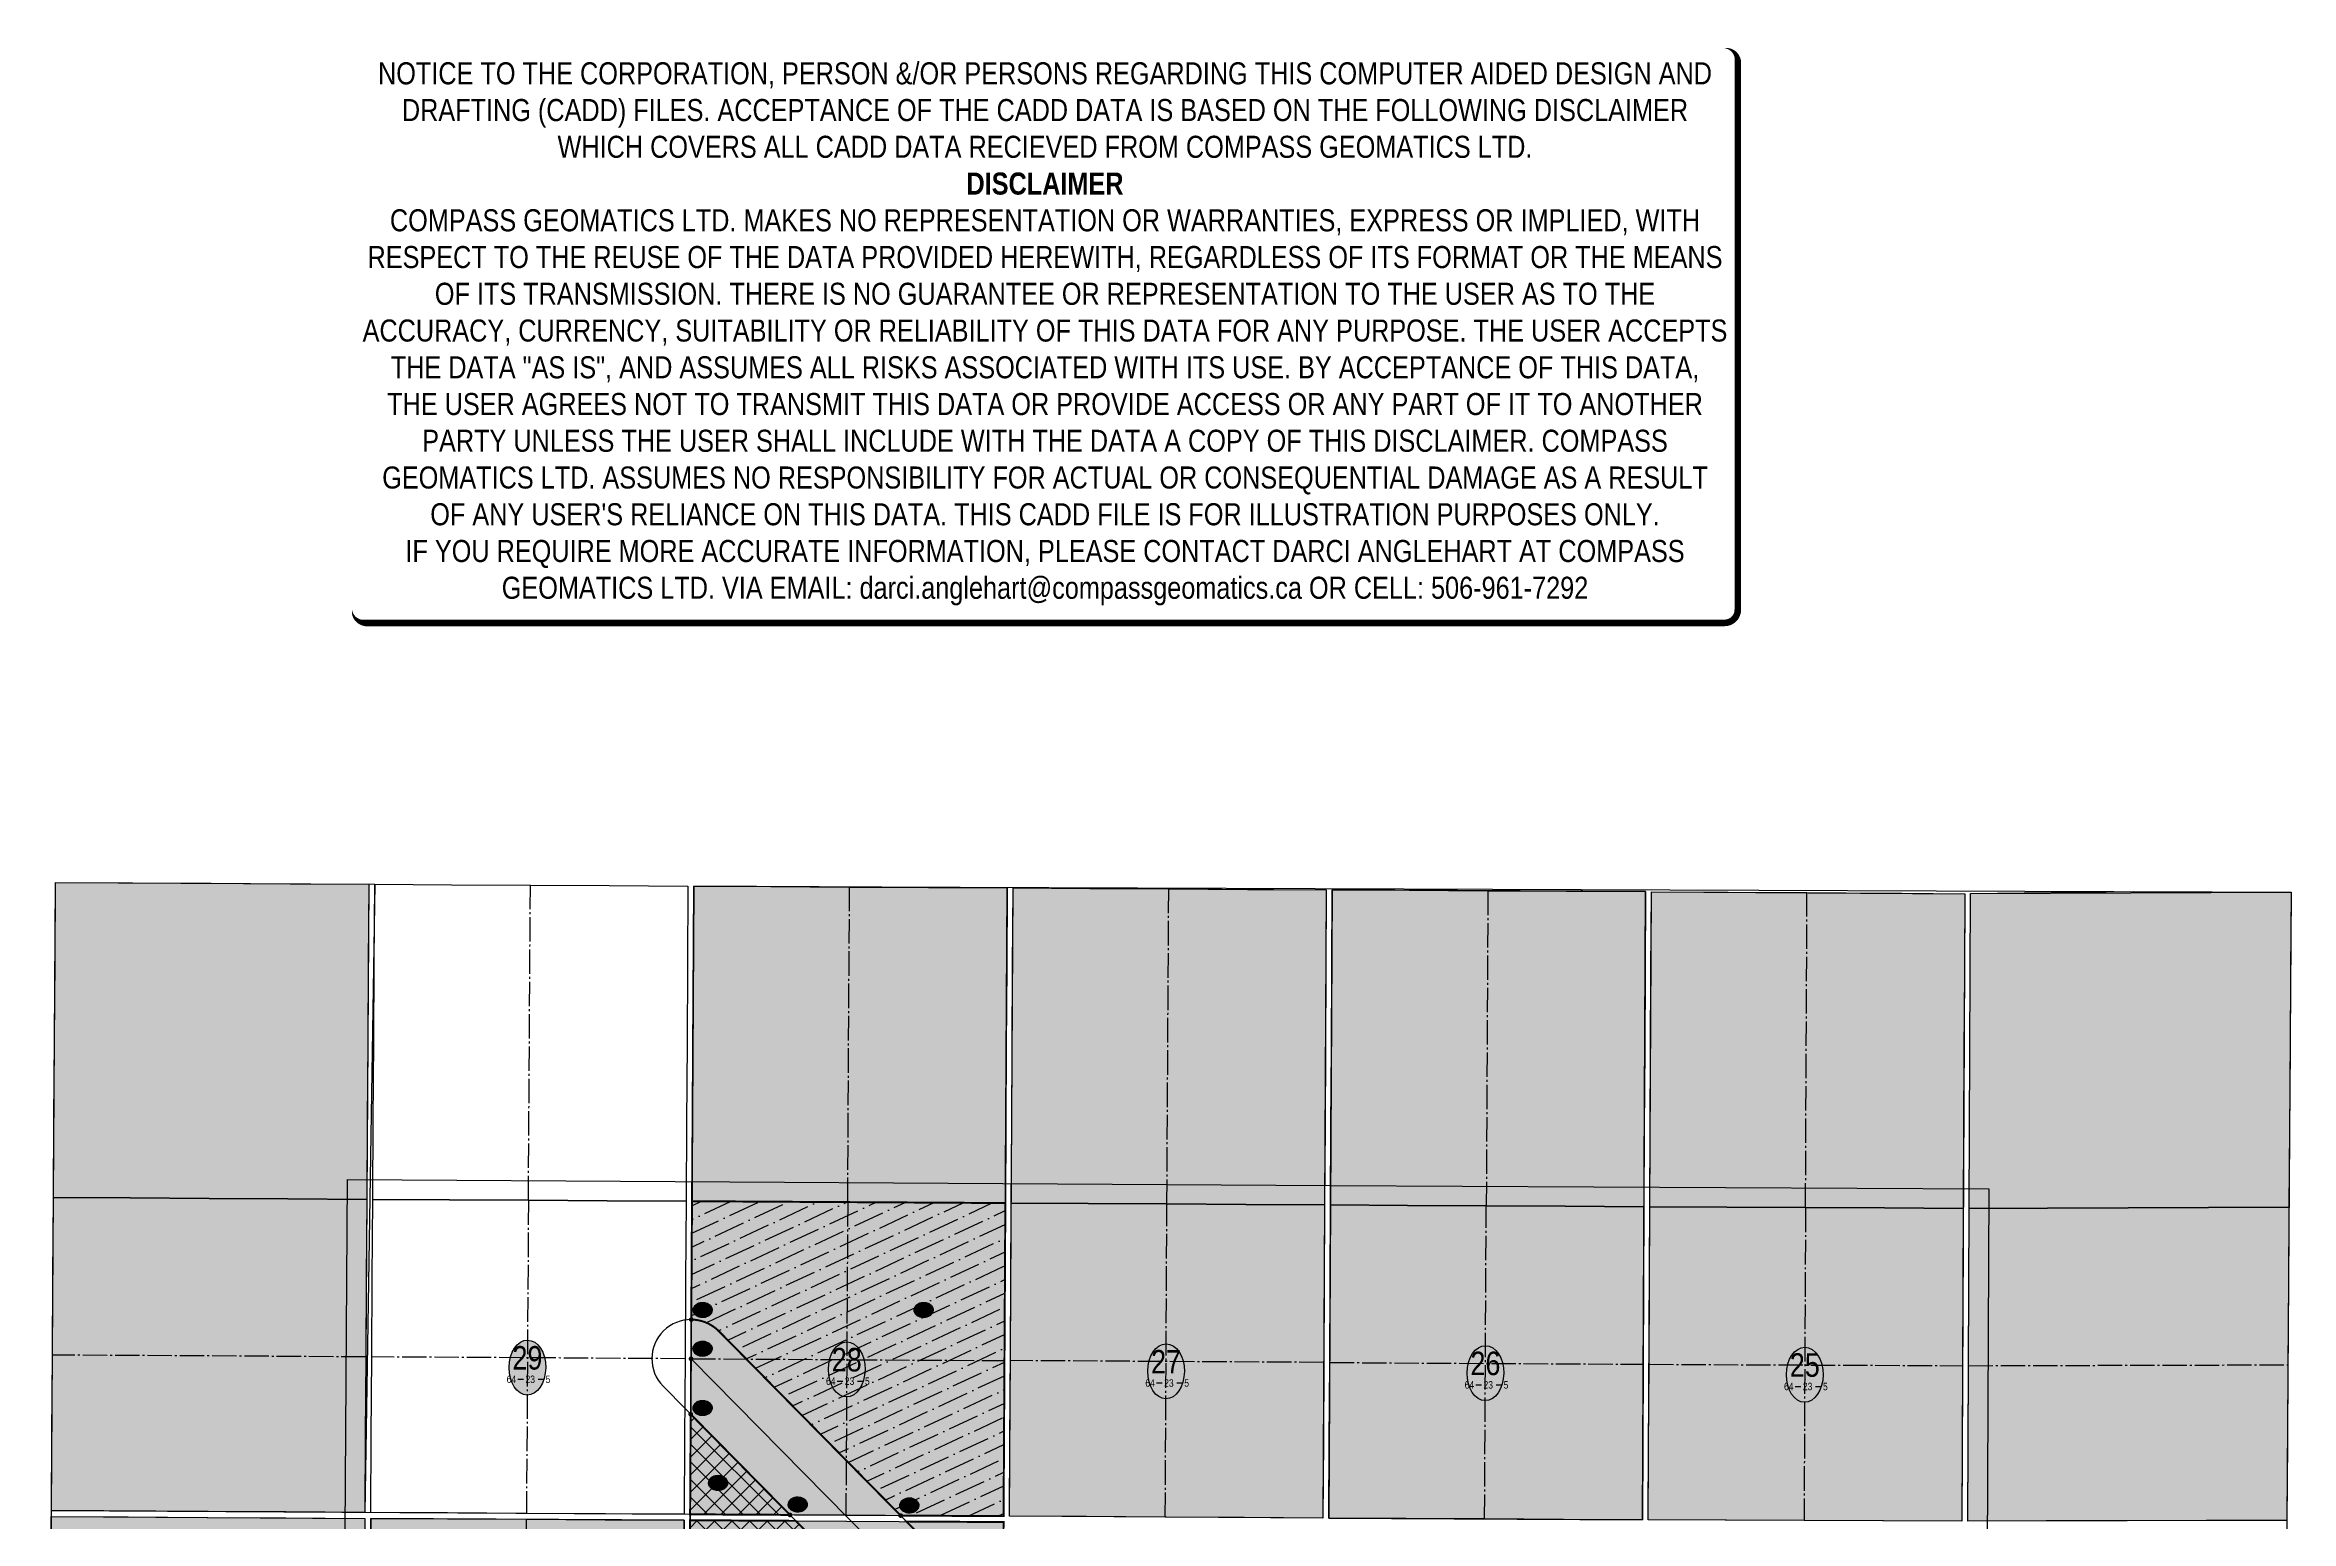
# Model space of a CAD drawing. Extents: x 468933 to 480409, y 6039398 to 6053401.
# Drawn here: x 468944 to 480409, y 6045867 to 6053401 of the extents above; entities that cross this region are included whole.
import ezdxf
from ezdxf.enums import TextEntityAlignment as Align

# ---------------------------------------------------------------- set-up
doc = ezdxf.new("R2010")
doc.units = 0
doc.header["$LTSCALE"] = 5
doc.linetypes.add('foc-QUARTERLINE', pattern=[33, 25, -3, 2, -3])
doc.layers.get('Defpoints').update_dxf_attribs({"color": 9})
for name, color, linetype in [('10', 1, 'Continuous'), ('9', 3, 'Continuous'), ('AS-UNDERLAY-H', 141, 'Continuous'), ('CG-NOTES', 7, 'Continuous'), ('H-CP', 51, 'Continuous'), ('H-MOCL', 111, 'Continuous'), ('L-QSEC', 8, 'foc-QUARTERLINE'), ('L-SEC', 7, 'Continuous'), ('L-SECLBL', 7, 'Continuous'), ('P-PROPOSED', 10, 'Continuous'), ('P-TEMP-HUSKY-NO CUT-H', 104, 'Continuous')]:
    doc.layers.add(name, color=color, linetype=linetype)
doc.layers.add('D56-EXISTING DISPOSITION', color=7, linetype='Continuous', true_color=0xa347ff)
doc.layers.add('DISCLAIMER', color=7, linetype='Continuous', plot=False)
doc.styles.add('80', font='ARIALN.TTF', dxfattribs={"height": 10})
doc.styles.add('80L', font='ARIALN.TTF', dxfattribs={"height": 10})
doc.styles.add('BOLD', font='ARIALNB.TTF')
doc.styles.add('SIMPLEX', font='ARIALN.TTF')

# ---------------------------------------------------------------- blocks, each defined once
blk = doc.blocks.new('L-SECLBL')
at = {"layer": '9', "color": 7}
for p, q in [((-5.1, -27.8), (-12.3, -27.8)), ((20.7, -27.8), (13.5, -27.8))]:
    blk.add_line(p, q, dxfattribs=at)
at = {"layer": '10', "color": 2, "style": 'SIMPLEX'}
blk.add_attdef('SEC', text='', height=30, dxfattribs=at).set_placement((0, 0), align=Align.MIDDLE)
at = {"layer": '10', "color": 5, "style": '80L'}
blk.add_attdef('TWP', text='', height=9.5, dxfattribs=at).set_placement((-14.4, -27.4), align=Align.MIDDLE_RIGHT)
blk.add_attdef('RGE', text='', height=9.5, dxfattribs=at).set_placement((3.6, -27.4), align=Align.MIDDLE_CENTER)
blk.add_attdef('MER', text='', height=9.5, dxfattribs=at).set_placement((23.2, -27.4), align=Align.MIDDLE_LEFT)
blk = doc.blocks.new('AA')
at = {"const_width": 4}
blk.add_lwpolyline([(-1, 0, 1), (1, 0, 1)], format="xyb", close=True, dxfattribs=at)
blk.add_circle((0, 0), 2)
blk = doc.blocks.new('Route_Letters')
h = blk.add_hatch(color=255)
h.dxf.hatch_style = 1
edge = h.paths.add_edge_path()
edge.add_ellipse((-0.1, 0.5), major_axis=(-12, 0), ratio=0.789318, start_angle=0, end_angle=360)
at = {"color": 5}
blk.add_open_spline([(-12.3, 0.5), (-12.3, -0.3), (-12.2, -1), (-11.7, -2.8), (-11.1, -3.9), (-9.6, -5.8), (-8.5, -6.7), (-6.2, -8), (-4.9, -8.5), (-2.1, -9.2), (-0.7, -9.3), (2.2, -9.1), (3.6, -8.8), (6.3, -7.9), (7.5, -7.2), (9.5, -5.6), (10.4, -4.6), (11.6, -2.5), (12, -1.4), (12.2, 0.9), (12, 2.1), (11.2, 4.3), (10.5, 5.4), (8.8, 7.2), (7.7, 8), (5.3, 9.2), (3.9, 9.7), (1.1, 10.2), (-0.4, 10.2), (-3.2, 9.9), (-4.6, 9.6), (-7.2, 8.5), (-8.3, 7.7), (-10.2, 6), (-11, 5), (-12, 2.9), (-12.3, 1.7), (-12.3, 0.5), (-12.3, 0.5), (-12.3, 0.5)], degree=3, knots=[0, 0, 0, 0, 0.219529, 0.219529, 0.575727, 0.575727, 0.931924, 0.931924, 1.288121, 1.288121, 1.644318, 1.644318, 2.000515, 2.000515, 2.356712, 2.356712, 2.712909, 2.712909, 3.069107, 3.069107, 3.425304, 3.425304, 3.781501, 3.781501, 4.137698, 4.137698, 4.493895, 4.493895, 4.850092, 4.850092, 5.20629, 5.20629, 5.562487, 5.562487, 5.918684, 5.918684, 6.274881, 6.274881, 6.283185, 6.283185, 6.283185, 6.283185], dxfattribs=at)
at = {"color": 14, "style": 'BOLD'}
blk.add_attdef('A', text='', height=9.5, dxfattribs=at).set_placement((0.2, 1), align=Align.MIDDLE)
blk = doc.blocks.new('Disclaimer_Legal')
at = {"layer": 'DISCLAIMER', "color": 254, "flags": 128}
blk.add_lwpolyline([(-3613, -1105, 37.5, 37.5, 0), (4096, -1105, 37.5, 37.5, 0.414214), (4171, -1030, 37.5, 37.5, 0), (4171, 2079, 37.5, 0, 0.414214), (4096, 2154, 0, 0, 0), (-3613, 2154, 0, 0, 0.414214), (-3688, 2079, 0, 0, 0), (-3688, -1030, 0, 37.5, 0.414214)], format="xyseb", close=True, dxfattribs=at)
at = {"layer": 'DISCLAIMER', "color": 254, "insert": (242, 534), "char_height": 125, "width": 7717.57, "attachment_point": 5, "style": '80'}
blk.add_mtext('NOTICE TO THE CORPORATION, PERSON &/OR PERSONS REGARDING THIS COMPUTER AIDED DESIGN AND DRAFTING (CADD) FILES. ACCEPTANCE OF THE CADD DATA IS BASED ON THE FOLLOWING DISCLAIMER WHICH COVERS ALL CADD DATA RECIEVED FROM COMPASS GEOMATICS LTD.\\P{\\fArial Narrow|b1|i0|c0|p34;DISCLAIMER}\\PCOMPASS GEOMATICS LTD. MAKES NO REPRESENTATION OR WARRANTIES, EXPRESS OR IMPLIED, WITH RESPECT TO THE REUSE OF THE DATA PROVIDED HEREWITH, REGARDLESS OF ITS FORMAT OR THE MEANS OF ITS TRANSMISSION. THERE IS NO GUARANTEE OR REPRESENTATION TO THE USER AS TO THE ACCURACY, CURRENCY, SUITABILITY OR RELIABILITY OF THIS DATA FOR ANY PURPOSE. THE USER ACCEPTS THE DATA "AS IS", AND ASSUMES ALL RISKS ASSOCIATED WITH ITS USE. BY ACCEPTANCE OF THIS DATA, THE USER AGREES NOT TO TRANSMIT THIS DATA OR PROVIDE ACCESS OR ANY PART OF IT TO ANOTHER PARTY UNLESS THE USER SHALL INCLUDE WITH THE DATA A COPY OF THIS DISCLAIMER. COMPASS GEOMATICS LTD. ASSUMES NO RESPONSIBILITY FOR ACTUAL OR CONSEQUENTIAL DAMAGE AS A RESULT OF ANY USER\'S RELIANCE ON THIS DATA. THIS CADD FILE IS FOR ILLUSTRATION PURPOSES ONLY.\\PIF YOU REQUIRE MORE ACCURATE INFORMATION, PLEASE CONTACT DARCI ANGLEHART AT COMPASS GEOMATICS LTD. VIA EMAIL: darci.anglehart@compassgeomatics.ca OR CELL: 506-961-7292', dxfattribs=at)

msp = doc.modelspace()

# ---------------------------------------------------------------- hatches: boundary and pattern name
at = {"layer": 'AS-UNDERLAY-H'}
h = msp.add_hatch(color=256, dxfattribs=at)
h.dxf.hatch_style = 1
edge = h.paths.add_edge_path()
edge.add_ellipse((471406.616, 6046650.63), major_axis=(0.867, 140.254), ratio=0.667941379, start_angle=0, end_angle=360)
h = msp.add_hatch(color=51, dxfattribs=at)
h.dxf.hatch_style = 1
edge = h.paths.add_edge_path()
edge.add_ellipse((473036.486, 6046641.166), major_axis=(0.867, 140.254), ratio=0.667941379, start_angle=0, end_angle=360)
h = msp.add_hatch(color=51, dxfattribs=at)
h.dxf.hatch_style = 1
edge = h.paths.add_edge_path()
edge.add_ellipse((474666.352, 6046631.669), major_axis=(0.867, 140.254), ratio=0.667941379, start_angle=0, end_angle=360)
h = msp.add_hatch(color=51, dxfattribs=at)
h.dxf.hatch_style = 1
edge = h.paths.add_edge_path()
edge.add_ellipse((476296.238, 6046622.201), major_axis=(0.867, 140.254), ratio=0.667941379, start_angle=0, end_angle=360)
h = msp.add_hatch(color=51, dxfattribs=at)
h.dxf.hatch_style = 1
edge = h.paths.add_edge_path()
edge.add_ellipse((477926.294, 6046613.969), major_axis=(0.867, 140.254), ratio=0.667941379, start_angle=0, end_angle=360)
at = {"layer": 'H-CP'}
h = msp.add_hatch(color=256, dxfattribs=at)
h.dxf.hatch_style = 1
h.paths.add_polyline_path([(472256.49, 6049107.924), (472237.198, 6045901.723), (473837.18, 6045892.406), (473855.327, 6049098.599)])
h = msp.add_hatch(color=256, dxfattribs=at)
h.dxf.hatch_style = 1
h.paths.add_polyline_path([(473885.486, 6049098.424), (475484.315, 6049089.126), (475467.362, 6045882.905), (473867.34, 6045892.231)])
h = msp.add_hatch(color=256, dxfattribs=at)
h.dxf.hatch_style = 1
h.paths.add_polyline_path([(475514.473, 6049088.952), (475497.521, 6045882.73), (477097.547, 6045873.458), (477113.304, 6049079.731)])
h = msp.add_hatch(color=256, dxfattribs=at)
h.dxf.hatch_style = 1
h.paths.add_polyline_path([(478728.04, 6045867.531), (477127.705, 6045873.347), (477143.463, 6049079.555), (478742.741, 6049069.314)])
h = msp.add_hatch(color=256, dxfattribs=at)
h.dxf.hatch_style = 1
h.paths.add_polyline_path([(480386.888, 6045870.732), (478758.201, 6045867.589), (478765.504, 6047463.394), (478772.903, 6049069.688), (480408.592, 6049077.064)])
h = msp.add_hatch(color=256, dxfattribs=at)
h.dxf.hatch_style = 1
h.paths.add_polyline_path([(472237.017, 6045871.565), (473837.01, 6045862.248), (473827.928, 6044254.196), (472227.361, 6044263.508)])
at = {"layer": 'H-MOCL'}
h = msp.add_hatch(color=256, dxfattribs=at)
h.dxf.hatch_style = 1
h.paths.add_polyline_path([(468998.476, 6049126.798), (470597.323, 6049117.536), (470576.883, 6045911.323), (468976.888, 6045920.574)])
h = msp.add_hatch(color=256, dxfattribs=at)
h.dxf.hatch_style = 1
h.paths.add_polyline_path([(468976.685, 6045890.414), (470576.691, 6045881.164), (470566.46, 6044273.099), (468965.877, 6044282.338)])
h = msp.add_hatch(color=256, dxfattribs=at)
h.dxf.hatch_style = 1
h.paths.add_polyline_path([(470596.618, 6044272.925), (472197.202, 6044263.682), (472206.858, 6045871.739), (470606.85, 6045880.99)])
at = {"layer": 'P-TEMP-HUSKY-NO CUT-H', "true_color": 0x0582ff}
h = msp.add_hatch(dxfattribs=at)
h.set_pattern_fill('ANSI36', color=150, scale=20, angle=340)
edge = h.paths.add_edge_path()
edge.add_line((472384.399, 6046836.095), (473311.591, 6045895.486))
edge.add_line((473311.591, 6045895.486), (473837.18, 6045892.406))
edge.add_line((473837.18, 6045892.406), (473846.205, 6047490.397))
edge.add_line((473846.205, 6047490.397), (472246.82, 6047499.722))
edge.add_line((472246.82, 6047499.722), (472243.167, 6046895.689))
edge.add_arc((472241.965, 6046695.693), 200, 44.5884415, 89.6558372, ccw=False)
at = {"layer": 'P-TEMP-HUSKY-NO CUT-H'}
h = msp.add_hatch(dxfattribs=at)
h.set_pattern_fill('ANSI37', color=256, scale=20)
h.paths.add_polyline_path([(472237.198, 6045901.723), (472746.683, 6045898.775), (472240.265, 6046412.521)])
h = msp.add_hatch(dxfattribs=at)
h.set_pattern_fill('ANSI37', color=256, scale=20)
h.paths.add_polyline_path([(472237.017, 6045871.565), (472776.583, 6045868.442), (473831.003, 6044798.765), (473827.928, 6044254.196), (472227.361, 6044263.508)])

# ---------------------------------------------------------------- linework, layer by layer
at = {"color": 1, "flags": 128}
for points in [[(472256.49, 6049107.924), (472237.198, 6045901.723), (473837.18, 6045892.406), (473855.327, 6049098.599)], [(473885.486, 6049098.424), (475484.315, 6049089.126), (475467.362, 6045882.905), (473867.34, 6045892.231)], [(475514.473, 6049088.952), (475497.521, 6045882.73), (477097.547, 6045873.458), (477113.304, 6049079.731)], [(478728.04, 6045867.531), (477127.705, 6045873.347), (477143.463, 6049079.555), (478742.741, 6049069.314)], [(480386.888, 6045870.732), (478758.201, 6045867.589), (478765.504, 6047463.394), (478772.903, 6049069.688), (480408.592, 6049077.064)], [(468976.685, 6045890.414), (470576.691, 6045881.164), (470566.46, 6044273.099), (468965.877, 6044282.338)], [(470596.618, 6044272.925), (472197.202, 6044263.682), (472206.858, 6045871.739), (470606.85, 6045880.99)], [(472237.017, 6045871.565), (473837.01, 6045862.248), (473827.928, 6044254.196), (472227.361, 6044263.508)]]:
    msp.add_lwpolyline(points, close=True, dxfattribs=at)
at = {"layer": 'D56-EXISTING DISPOSITION', "linetype": 'Continuous', "const_width": 10, "flags": 128}
msp.add_lwpolyline([(472384.399, 6046836.095), (473311.591, 6045895.486), (473837.18, 6045892.406), (473846.205, 6047490.397), (472246.82, 6047499.722), (472243.167, 6046895.689, -0.19921809), (472384.399, 6046836.095)], format="xyb", dxfattribs=at)
for points in [[(472237.198, 6045901.723), (472746.683, 6045898.775), (472240.265, 6046412.521)], [(472237.017, 6045871.565), (472776.583, 6045868.442), (473831.003, 6044798.765), (473827.928, 6044254.196), (472227.361, 6044263.508)], [(473341.511, 6045865.133), (473837.01, 6045862.248), (473834.203, 6045365.312)]]:
    msp.add_lwpolyline(points, close=True, dxfattribs=at)
at = {"layer": 'Defpoints', "flags": 128}
for points in [[(468998.476, 6049126.798), (470627.482, 6049117.361), (470576.883, 6045911.323), (468976.888, 6045920.574)], [(468998.476, 6049126.798), (470597.323, 6049117.536), (470576.883, 6045911.323), (468976.888, 6045920.574)], [(478713.25, 6042635.786), (477111.843, 6042637.181), (477119.675, 6044235.156), (472227.361, 6044263.508), (472227.361, 6044263.508), (472256.49, 6049107.924), (480408.592, 6049077.064), (480365.031, 6042634.442)]]:
    msp.add_lwpolyline(points, close=True, dxfattribs=at)
at = {"layer": 'Defpoints', "color": 2, "flags": 128}
msp.add_lwpolyline([(478831.788, 6040096.46), (473834.809, 6040113.799), (470440.117, 6040133.414), (470466.462, 6044273.735), (470487.691, 6047609.911), (475506.53, 6047580.725), (478865.961, 6047562.862), (478850.711, 6044231.109)], close=True, dxfattribs=at)
at = {"layer": 'Defpoints', "color": 5, "flags": 128}
msp.add_lwpolyline([(472240.265, 6046412.521), (472227.361, 6044263.508), (474370.87, 6044251.086)], close=True, dxfattribs=at)
at = {"layer": 'Defpoints', "color": 3, "flags": 128}
msp.add_lwpolyline([(468976.888, 6045920.574), (472237.198, 6045901.723), (472227.361, 6044263.508), (477119.675, 6044235.156), (477111.843, 6042637.181), (478743.409, 6042635.76), (478735.921, 6040999.737), (477103.814, 6040998.991), (477095.983, 6039401.015), (472198.333, 6039429.294), (472207.929, 6041027.294), (469337.016, 6041043.826), (468944.125, 6041046.09)], close=True, dxfattribs=at)
at = {"layer": 'Defpoints', "color": 6}
msp.add_ellipse((471406.616, 6046650.63), major_axis=(0.867, 140.254), ratio=0.667941379, dxfattribs=at)
at = {"layer": 'Defpoints', "color": 5}
for centre in [(473036.486, 6046641.166), (474666.352, 6046631.669), (476296.238, 6046622.201), (477926.294, 6046613.969)]:
    msp.add_ellipse(centre, major_axis=(0.867, 140.254), ratio=0.667941379, dxfattribs=at)
at = {"layer": 'L-QSEC', "flags": 128}
for points in [[(471411.897, 6047504.557), (471421.879, 6049112.758)], [(473041.479, 6047495.119), (473050.887, 6049103.315)], [(474671.051, 6047485.59), (474679.874, 6049093.803)], [(476308.862, 6049084.371), (476300.638, 6047476.132)], [(477930.411, 6047467.31), (477937.702, 6049074.904)], [(471411.897, 6047504.557), (471402.015, 6045906.553)], [(473041.479, 6047495.119), (473032.169, 6045897.123)], [(474662.325, 6045887.596), (474671.051, 6047485.59)], [(476292.506, 6045878.122), (476300.638, 6047476.132)], [(477930.411, 6047467.31), (477922.841, 6045870.436)], [(470581.936, 6046705.3), (468982.226, 6046714.552)], [(472211.807, 6046695.869), (470612.096, 6046705.125)], [(472241.965, 6046695.693), (473841.663, 6046686.372)], [(475471.551, 6046676.875), (473871.822, 6046686.196)], [(475501.71, 6046676.7), (477101.439, 6046667.435)], [(477131.598, 6046667.303), (478731.671, 6046660.383)], [(478761.83, 6046660.461), (480392.25, 6046664.72)], [(471391.884, 6044268.334), (471401.828, 6045876.394)]]:
    msp.add_lwpolyline(points, dxfattribs=at)
at = {"layer": 'L-SEC'}
for p, q in [((468995.756, 6048724.713), (468998.476, 6049126.798)), ((468998.476, 6049126.798), (469390.644, 6049124.527)), ((469390.644, 6049124.527), (469792.874, 6049122.197)), ((469792.874, 6049122.197), (470195.098, 6049119.867)), ((470195.098, 6049119.867), (470597.323, 6049117.536)), ((470597.323, 6049117.536), (470594.747, 6048715.449)), ((470624.906, 6048715.277), (470627.482, 6049117.361)), ((470627.482, 6049117.361), (471019.65, 6049115.089)), ((471019.65, 6049115.089), (471421.879, 6049112.758)), ((471421.879, 6049112.758), (471824.104, 6049110.428)), ((471824.104, 6049110.428), (472226.331, 6049108.098)), ((472226.331, 6049108.098), (472223.897, 6048706.012)), ((472254.056, 6048705.838), (472256.49, 6049107.924)), ((472256.49, 6049107.924), (472648.657, 6049105.648)), ((472648.657, 6049105.648), (473050.887, 6049103.315)), ((473050.887, 6049103.315), (473453.107, 6049100.957)), ((473453.107, 6049100.957), (473855.327, 6049098.599)), ((473855.327, 6049098.599), (473853.037, 6048696.511)), ((473883.196, 6048696.336), (473885.486, 6049098.424)), ((473885.486, 6049098.424), (474277.65, 6049096.143)), ((474277.65, 6049096.143), (474679.874, 6049093.803)), ((474679.874, 6049093.803), (475082.094, 6049091.465)), ((475082.094, 6049091.465), (475484.315, 6049089.126)), ((475484.315, 6049089.126), (475482.174, 6048687.029)), ((475512.333, 6048686.857), (475514.473, 6049088.952)), ((475514.473, 6049088.952), (475906.638, 6049086.691)), ((475906.638, 6049086.691), (476308.862, 6049084.371)), ((476308.862, 6049084.371), (476711.083, 6049082.052)), ((476711.083, 6049082.052), (477113.304, 6049079.731)), ((477113.304, 6049079.731), (477111.312, 6048677.622)), ((477141.471, 6048677.449), (477143.463, 6049079.555)), ((477143.463, 6049079.555), (477535.552, 6049077.26)), ((477535.552, 6049077.26), (477937.702, 6049074.904)), ((477937.702, 6049074.904), (478340.221, 6049072.095)), ((478340.221, 6049072.095), (478421.9, 6049071.525)), ((478421.9, 6049071.525), (478742.741, 6049069.314)), ((478742.741, 6049069.314), (478740.88, 6048667.76)), ((478771.042, 6048668.008), (478772.903, 6049069.688)), ((478772.903, 6049069.688), (479183.628, 6049074.774)), ((479183.628, 6049074.774), (479604.42, 6049079.984)), ((479604.42, 6049079.984), (480006.506, 6049078.524)), ((480006.506, 6049078.524), (480408.592, 6049077.064)), ((480408.592, 6049077.064), (480405.851, 6048674.938)), ((468993.034, 6048322.626), (468995.756, 6048724.713)), ((470594.747, 6048715.449), (470592.169, 6048313.361)), ((470622.328, 6048313.187), (470624.906, 6048715.277)), ((472223.897, 6048706.012), (472221.463, 6048303.926)), ((472251.622, 6048303.749), (472254.036, 6048702.438)), ((472254.036, 6048702.438), (472254.056, 6048705.838)), ((473853.037, 6048696.511), (473850.746, 6048294.422)), ((473880.905, 6048294.246), (473883.196, 6048696.336)), ((475482.174, 6048687.029), (475480.032, 6048284.93)), ((475510.192, 6048284.756), (475512.333, 6048686.857)), ((477111.312, 6048677.622), (477109.319, 6048275.512)), ((477139.478, 6048275.34), (477141.471, 6048677.449)), ((478740.88, 6048667.76), (478739.02, 6048266.206)), ((478769.181, 6048266.325), (478771.042, 6048668.008)), ((480405.851, 6048674.938), (480403.111, 6048272.812)), ((468990.332, 6047920.61), (468993.034, 6048322.626)), ((470592.169, 6048313.361), (470589.611, 6047911.346)), ((470619.771, 6047911.173), (470622.328, 6048313.187)), ((472221.463, 6048303.926), (472219.049, 6047901.911)), ((472249.209, 6047901.739), (472251.622, 6048303.749)), ((473850.746, 6048294.422), (473848.476, 6047892.41)), ((473878.635, 6047892.237), (473880.905, 6048294.246)), ((475480.032, 6048284.93), (475477.912, 6047882.916)), ((475508.071, 6047882.743), (475510.192, 6048284.756)), ((477109.319, 6048275.512), (477107.348, 6047873.493)), ((477137.509, 6047873.333), (477139.478, 6048275.34)), ((478739.02, 6048266.206), (478737.184, 6047864.751)), ((478767.343, 6047864.861), (478769.181, 6048266.325)), ((480403.111, 6048272.812), (480400.395, 6047870.79)), ((468987.629, 6047518.587), (468990.332, 6047920.61)), ((470589.611, 6047911.346), (470587.053, 6047509.331)), ((470617.212, 6047509.156), (470619.771, 6047911.173)), ((472219.049, 6047901.911), (472216.635, 6047499.897)), ((472246.794, 6047499.723), (472249.209, 6047901.739)), ((473848.476, 6047892.41), (473846.205, 6047490.397)), ((473876.364, 6047490.221), (473878.635, 6047892.237)), ((475477.912, 6047882.916), (475475.791, 6047480.902)), ((475505.949, 6047480.727), (475508.071, 6047882.743)), ((477107.348, 6047873.493), (477105.379, 6047471.475)), ((477135.537, 6047471.322), (477137.509, 6047873.333)), ((478737.184, 6047864.751), (478735.345, 6047463.295)), ((478765.504, 6047463.394), (478767.343, 6047864.861)), ((480400.395, 6047870.79), (480397.681, 6047468.766)), ((468984.928, 6047116.572), (468987.629, 6047518.587)), ((468987.629, 6047518.587), (469379.942, 6047516.318)), ((469379.942, 6047516.318), (468987.629, 6047518.587)), ((469379.942, 6047516.318), (469782.315, 6047513.989)), ((469782.315, 6047513.989), (469379.942, 6047516.318)), ((469782.315, 6047513.989), (470184.684, 6047511.66)), ((470184.684, 6047511.66), (469782.315, 6047513.989)), ((470184.684, 6047511.66), (470587.053, 6047509.331)), ((470587.053, 6047509.331), (470184.684, 6047511.66)), ((470587.053, 6047509.331), (470584.495, 6047107.316)), ((470614.654, 6047107.14), (470617.212, 6047509.156)), ((471009.523, 6047506.886), (470617.212, 6047509.156)), ((470617.212, 6047509.156), (471009.523, 6047506.886)), ((471411.897, 6047504.557), (471009.523, 6047506.886)), ((471009.523, 6047506.886), (471411.897, 6047504.557)), ((471814.266, 6047502.227), (471411.897, 6047504.557)), ((471411.897, 6047504.557), (471814.266, 6047502.227)), ((472216.635, 6047499.897), (471814.266, 6047502.227)), ((471814.266, 6047502.227), (472216.635, 6047499.897)), ((472216.635, 6047499.897), (472214.221, 6047097.883)), ((472244.38, 6047097.71), (472246.794, 6047499.723)), ((472639.106, 6047497.448), (472246.794, 6047499.723)), ((472246.794, 6047499.723), (472639.106, 6047497.448)), ((473041.479, 6047495.119), (472639.106, 6047497.448)), ((472639.106, 6047497.448), (473041.479, 6047495.119)), ((473443.842, 6047492.759), (473041.479, 6047495.119)), ((473041.479, 6047495.119), (473443.842, 6047492.759)), ((473846.205, 6047490.397), (473443.842, 6047492.759)), ((473443.842, 6047492.759), (473846.205, 6047490.397)), ((473846.205, 6047490.397), (473843.934, 6047088.384)), ((473874.094, 6047088.211), (473876.364, 6047490.221)), ((473876.364, 6047490.221), (474268.676, 6047487.935)), ((474268.676, 6047487.935), (473876.364, 6047490.221)), ((474268.676, 6047487.935), (474671.051, 6047485.59)), ((474671.051, 6047485.59), (474268.676, 6047487.935)), ((474671.051, 6047485.59), (475073.421, 6047483.246)), ((475073.421, 6047483.246), (474671.051, 6047485.59)), ((475073.421, 6047483.246), (475475.791, 6047480.902)), ((475475.791, 6047480.902), (475073.421, 6047483.246)), ((475475.791, 6047480.902), (475473.671, 6047078.888)), ((475503.83, 6047078.715), (475505.949, 6047480.727)), ((475898.262, 6047478.459), (475505.949, 6047480.727)), ((475505.949, 6047480.727), (475898.262, 6047478.459)), ((476300.638, 6047476.132), (475898.262, 6047478.459)), ((475898.262, 6047478.459), (476300.638, 6047476.132)), ((476703.008, 6047473.803), (476300.638, 6047476.132)), ((476300.638, 6047476.132), (476703.008, 6047473.803)), ((477105.379, 6047471.475), (476703.008, 6047473.803)), ((476703.008, 6047473.803), (477105.379, 6047471.475)), ((477105.379, 6047471.475), (477103.409, 6047069.456)), ((477133.568, 6047069.316), (477135.537, 6047471.322)), ((477527.944, 6047469.341), (477135.537, 6047471.322)), ((477135.537, 6047471.322), (477527.944, 6047469.341)), ((477930.411, 6047467.31), (477527.944, 6047469.341)), ((477527.944, 6047469.341), (477930.411, 6047467.31)), ((478332.878, 6047465.303), (477930.411, 6047467.31)), ((477930.411, 6047467.31), (478332.878, 6047465.303)), ((478735.345, 6047463.295), (478332.878, 6047465.303)), ((478332.878, 6047465.303), (478735.345, 6047463.295)), ((478735.345, 6047463.295), (478733.507, 6047061.839)), ((478763.668, 6047061.929), (478765.504, 6047463.394)), ((478765.504, 6047463.394), (479166.004, 6047464.71)), ((479166.004, 6047464.71), (478765.504, 6047463.394)), ((479166.004, 6047464.71), (479576.566, 6047466.063)), ((479576.566, 6047466.063), (479166.004, 6047464.71)), ((479576.566, 6047466.063), (479987.124, 6047467.415)), ((479987.124, 6047467.415), (479576.566, 6047466.063)), ((479987.124, 6047467.415), (480397.681, 6047468.766)), ((480397.681, 6047468.766), (479987.124, 6047467.415)), ((480397.681, 6047468.766), (480394.966, 6047066.743)), ((468982.226, 6046714.552), (468984.928, 6047116.572)), ((470584.495, 6047107.316), (470581.936, 6046705.3)), ((470612.096, 6046705.125), (470614.654, 6047107.14)), ((472214.221, 6047097.883), (472211.807, 6046695.869)), ((472241.965, 6046695.693), (472244.38, 6047097.71)), ((473843.934, 6047088.384), (473841.663, 6046686.372)), ((473871.822, 6046686.196), (473874.094, 6047088.211)), ((475473.671, 6047078.888), (475471.551, 6046676.875)), ((475501.71, 6046676.7), (475503.83, 6047078.715)), ((477103.409, 6047069.456), (477101.439, 6046667.435)), ((477131.598, 6046667.303), (477133.568, 6047069.316)), ((478733.507, 6047061.839), (478731.671, 6046660.383)), ((478761.83, 6046660.461), (478763.668, 6047061.929)), ((480394.966, 6047066.743), (480392.25, 6046664.72)), ((468979.524, 6046312.53), (468982.226, 6046714.552)), ((470581.936, 6046705.3), (470579.378, 6046303.278)), ((470609.537, 6046303.104), (470612.096, 6046705.125)), ((472211.807, 6046695.869), (472209.393, 6046293.85)), ((472239.552, 6046293.676), (472241.965, 6046695.693)), ((473841.663, 6046686.372), (473839.393, 6046284.356)), ((473869.552, 6046284.18), (473871.822, 6046686.196)), ((475471.551, 6046676.875), (475469.431, 6046274.856)), ((475499.589, 6046274.683), (475501.71, 6046676.7)), ((477101.439, 6046667.435), (477099.468, 6046265.413)), ((477129.627, 6046265.294), (477131.598, 6046667.303)), ((478731.671, 6046660.383), (478729.833, 6046258.922)), ((478759.993, 6046258.993), (478761.83, 6046660.461)), ((480392.25, 6046664.72), (480389.535, 6046262.692)), ((468976.888, 6045920.574), (468979.524, 6046312.53)), ((470579.378, 6046303.278), (470576.883, 6045911.323)), ((470607.042, 6045911.148), (470609.537, 6046303.104)), ((472209.393, 6046293.85), (472207.038, 6045901.898)), ((472237.198, 6045901.723), (472239.552, 6046293.676)), ((473839.393, 6046284.356), (473837.18, 6045892.406)), ((473867.34, 6045892.231), (473869.552, 6046284.18)), ((475469.431, 6046274.856), (475467.362, 6045882.905)), ((475497.521, 6045882.73), (475499.589, 6046274.683)), ((477099.468, 6046265.413), (477097.547, 6045873.458)), ((477127.705, 6045873.347), (477129.627, 6046265.294)), ((478729.833, 6046258.922), (478728.04, 6045867.531)), ((478758.201, 6045867.589), (478759.993, 6046258.993)), ((480389.535, 6046262.692), (480386.888, 6045870.732)), ((469369.343, 6045918.305), (468976.888, 6045920.574)), ((469771.86, 6045915.977), (469369.343, 6045918.305)), ((470174.371, 6045913.651), (469771.86, 6045915.977)), ((470576.883, 6045911.323), (470174.371, 6045913.651)), ((470999.498, 6045908.879), (470607.042, 6045911.148)), ((471402.015, 6045906.553), (470999.498, 6045908.879)), ((471804.528, 6045904.225), (471402.015, 6045906.553)), ((472207.038, 6045901.898), (471804.528, 6045904.225)), ((472629.652, 6045899.452), (472237.198, 6045901.723)), ((468973.984, 6045488.398), (468976.685, 6045890.414)), ((468976.685, 6045890.414), (469369.142, 6045888.145)), ((469369.142, 6045888.145), (469771.663, 6045885.818)), ((469771.663, 6045885.818), (470174.177, 6045883.49)), ((470174.177, 6045883.49), (470576.691, 6045881.164)), ((470576.691, 6045881.164), (470574.133, 6045479.148)), ((470604.293, 6045478.974), (470606.85, 6045880.99)), ((470606.85, 6045880.99), (470999.308, 6045878.721)), ((470999.308, 6045878.721), (471401.828, 6045876.394)), ((471401.828, 6045876.394), (471804.343, 6045874.067)), ((471804.343, 6045874.067), (472206.858, 6045871.739)), ((472206.858, 6045871.739), (472204.445, 6045469.725)), ((472234.604, 6045469.551), (472237.017, 6045871.565)), ((472237.017, 6045871.565), (472629.474, 6045869.294)), ((472629.474, 6045869.294), (473031.993, 6045866.965)), ((473032.169, 6045897.123), (472629.652, 6045899.452)), ((473434.674, 6045894.765), (473032.169, 6045897.123)), ((473837.18, 6045892.406), (473434.674, 6045894.765)), ((474259.802, 6045889.943), (473867.34, 6045892.231)), ((474662.325, 6045887.596), (474259.802, 6045889.943)), ((475064.843, 6045885.25), (474662.325, 6045887.596)), ((475467.362, 6045882.905), (475064.843, 6045885.25)), ((475889.983, 6045880.455), (475497.521, 6045882.73)), ((476292.506, 6045878.122), (475889.983, 6045880.455)), ((476695.027, 6045875.79), (476292.506, 6045878.122)), ((477097.547, 6045873.458), (476695.027, 6045875.79)), ((477520.243, 6045871.91), (477127.705, 6045873.347)), ((477922.841, 6045870.436), (477520.243, 6045871.91)), ((478325.441, 6045868.983), (477922.841, 6045870.436)), ((478728.04, 6045867.531), (478325.441, 6045868.983)), ((479157.828, 6045868.36), (478758.201, 6045867.589)), ((479567.517, 6045869.15), (479157.828, 6045868.36)), ((479977.203, 6045869.941), (479567.517, 6045869.15)), ((480386.888, 6045870.732), (479977.203, 6045869.941))]:
    msp.add_line(p, q, dxfattribs=at)
at = {"layer": 'P-PROPOSED', "flags": 128}
msp.add_lwpolyline([(477912.639, 6041135.07), (474908.897, 6044384.513, 0.207618455), (474763.198, 6044448.749), (474737.544, 6044448.899), (472384.399, 6046836.095, 1), (472099.532, 6046555.291), (474510.945, 6044108.984, 0.199264202), (474652.212, 6044049.39), (474674.079, 6044049.262), (477618.909, 6040863.551, 1)], format="xyb", close=True, dxfattribs=at)
at = {"layer": 'P-PROPOSED', "color": 100, "flags": 128}
msp.add_lwpolyline([(477765.774, 6040999.311), (474762.032, 6044248.753), (474653.378, 6044249.386), (472241.965, 6046695.693)], dxfattribs=at)

# ---------------------------------------------------------------- block references
at = {"layer": 'CG-NOTES', "xscale": 4, "yscale": 4, "zscale": 4}
for p, values in [((472301.763, 6046942.658), {'A': '1'}), ((473429.597, 6046942.877), {'A': 'J'}), ((472301.049, 6046744.998), {'A': '2'}), ((472301.359, 6046442.381), {'A': '3'}), ((472380.439, 6046060.254), {'A': 'A'}), ((472786.957, 6045950.328), {'A': '4'}), ((473356.477, 6045945.281), {'A': '5'})]:
    msp.add_blockref('Route_Letters', p, dxfattribs=at).add_auto_attribs(values)
for p in [(472243.167, 6046895.689), (472241.965, 6046695.693), (472240.265, 6046412.521), (472746.683, 6045898.775), (473311.591, 6045895.486)]:
    msp.add_blockref('AA', p, dxfattribs=at)
at = {"layer": 'DISCLAIMER', "xscale": 0.8999999999999999, "yscale": 0.8999999999999999, "zscale": 0.8999999999999999}
msp.add_blockref('Disclaimer_Legal', (473830.784, 6051445.906), dxfattribs=at)
at = {"layer": 'L-SECLBL', "xscale": 4, "yscale": 4, "zscale": 4}
for p, values in [((471406.924, 6046700.526), {'SEC': '29', 'TWP': '64', 'RGE': '23', 'MER': '5'}), ((473036.795, 6046691.062), {'SEC': '28', 'TWP': '64', 'RGE': '23', 'MER': '5'}), ((474666.661, 6046681.564), {'SEC': '27', 'TWP': '64', 'RGE': '23', 'MER': '5'}), ((476296.546, 6046672.097), {'SEC': '26', 'TWP': '64', 'RGE': '23', 'MER': '5'}), ((477926.603, 6046663.865), {'SEC': '25', 'TWP': '64', 'RGE': '23', 'MER': '5'})]:
    msp.add_blockref('L-SECLBL', p, dxfattribs=at).add_auto_attribs(values)

doc.saveas('drawing.dxf')
